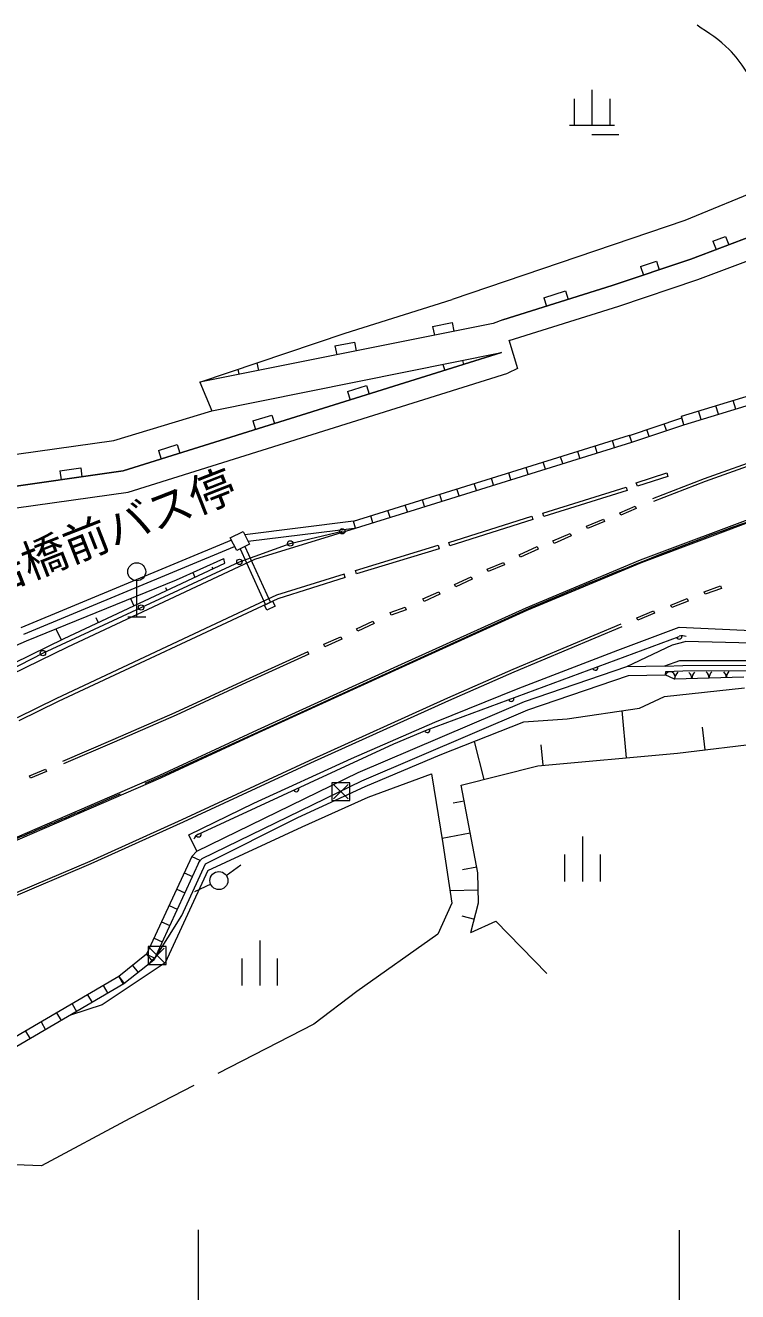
# Model space of a CAD drawing. Units: millimetres, scale not verified. Extents: x 40000 to 680000, y 20000 to 380000.
# Drawn here: x 419898 to 459527, y 236588 to 307056 of the extents above; entities that cross this region are included whole.
import ezdxf
from ezdxf.enums import TextEntityAlignment as Align

# ---------------------------------------------------------------- set-up
doc = ezdxf.new("R2010")
doc.units = ezdxf.units.MM
doc.header["$LTSCALE"] = 1000
doc.linetypes.add('CHAIN', pattern=[18.5, 12, -1.5, 3.5, -1.5])
doc.linetypes.add('DASHED', pattern=[7.5, 6, -1.5])
for name, color, linetype, lineweight in [('M-BGD', 30, 'Continuous', 13), ('M-STR-HTXT', 7, 'Continuous', 13), ('M-STR-STR3', 7, 'Continuous', 13), ('M-TTL', 7, 'Continuous', 13), ('M-TTL-LINE', 7, 'Continuous', 50)]:
    doc.layers.add(name, color=color, linetype=linetype, lineweight=lineweight)
doc.styles.add('ＭＳ ゴシック', font='')
doc.styles.get('ＭＳ ゴシック').set_extended_font_data('MS Gothic')

msp = doc.modelspace()

# ---------------------------------------------------------------- linework, layer by layer
at = {"layer": 'M-BGD'}
for p, q in [((436950, 264911), (436950, 263911)), ((437950, 264911), (436950, 264911)), ((437050, 264811), (437850, 264011)), ((437850, 264811), (437050, 264011)), ((437950, 263911), (437950, 264911)), ((436950, 263911), (437950, 263911)), ((426729, 255797), (426729, 254797)), ((427729, 255797), (426729, 255797)), ((426829, 255697), (427629, 254897)), ((427629, 255697), (426829, 254897)), ((427729, 254797), (427729, 255797)), ((426729, 254797), (427729, 254797))]:
    msp.add_line(p, q, dxfattribs=at)
at = {"layer": 'M-STR-STR3'}
for p, q in [((429530, 221903), (429530, 240022)), ((456275, 240007), (456275, 221991))]:
    msp.add_line(p, q, dxfattribs=at)
at = {"layer": 'M-TTL'}
for p, q in [((451422, 303474), (451422, 301474)), ((450422, 302974), (450422, 301474)), ((452422, 302974), (452422, 301474)), ((452672, 301474), (450172, 301474)), ((451422, 300974), (452922, 300974)), ((462293, 298557), (456583, 296194)), ((456583, 296194), (443652, 291798)), ((460439, 295376), (456912, 294049)), ((456912, 294049), (460439, 295376)), ((458147, 295047), (458852, 295313)), ((458852, 295313), (459028, 294845)), ((458147, 295047), (458323, 294579)), ((456912, 294049), (452537, 292569)), ((452537, 292569), (456912, 294049)), ((454127, 293635), (455002, 293931)), ((455002, 293931), (455162, 293457)), ((457316, 292918), (460869, 294255)), ((454127, 293635), (454287, 293161)), ((452537, 292569), (446456, 290660)), ((446456, 290660), (452537, 292569)), ((452909, 291428), (457316, 292918)), ((437684, 289921), (443652, 291798)), ((448739, 291901), (449955, 292283)), ((448739, 291901), (448889, 291424)), ((449955, 292283), (450105, 291806)), ((446816, 289515), (452909, 291428)), ((445918, 290465), (429606, 287204)), ((442557, 290303), (443645, 290521)), ((443645, 290521), (443743, 290030)), ((446456, 290660), (445918, 290465)), ((429606, 287204), (437684, 289921)), ((442557, 290303), (442655, 289813)), ((437120, 289216), (438208, 289433)), ((437120, 289216), (437218, 288726)), ((438208, 289433), (438306, 288943)), ((446804, 289546), (447273, 287965)), ((425345, 282257), (446387, 288844)), ((446387, 288844), (425345, 282257)), ((430279, 285599), (446387, 288844)), ((432785, 288273), (432869, 287856)), ((444214, 288406), (444283, 288185)), ((425611, 281082), (446745, 287699)), ((431725, 287917), (431781, 287639)), ((443127, 288187), (443231, 287856)), ((447273, 287965), (446745, 287699)), ((429606, 287204), (430279, 285599)), ((437821, 286686), (438873, 287016)), ((438873, 287016), (439022, 286539)), ((456393, 285304), (462154, 287062)), ((437821, 286686), (437970, 286209)), ((456539, 284826), (462331, 286593)), ((459419, 285705), (459273, 286183)), ((424830, 283962), (430279, 285599)), ((457499, 285119), (457353, 285597)), ((458459, 285412), (458313, 285890)), ((432560, 285040), (433612, 285369)), ((432560, 285040), (432710, 284562)), ((433612, 285369), (433762, 284892)), ((453508, 284240), (456413, 285205)), ((453634, 283861), (456539, 284826)), ((455570, 284504), (455444, 284884)), ((456539, 284826), (456393, 285304)), ((456539, 284826), (456413, 285205)), ((438150, 279460), (453515, 284243)), ((453634, 283861), (453508, 284240)), ((453634, 283861), (453515, 284243)), ((454602, 284182), (454476, 284562)), ((413497, 282347), (424830, 283962)), ((427300, 283393), (428352, 283722)), ((427300, 283393), (427449, 282915)), ((428352, 283722), (428501, 283245)), ((438269, 279078), (453634, 283861)), ((450753, 282964), (450634, 283346)), ((451713, 283263), (451594, 283645)), ((452673, 283562), (452555, 283944)), ((463593, 283939), (457663, 281818)), ((463641, 283797), (457715, 281677)), ((448832, 282366), (448714, 282748)), ((449793, 282665), (449674, 283047)), ((413850, 280625), (425345, 282257)), ((425345, 282257), (413850, 280625)), ((421826, 282262), (422976, 282425)), ((421826, 282262), (421897, 281767)), ((422976, 282425), (423046, 281930)), ((446912, 281768), (446793, 282150)), ((447872, 282067), (447753, 282449)), ((453886, 281604), (455584, 282146)), ((455645, 281955), (453947, 281414)), ((455584, 282146), (455645, 281955)), ((444031, 280872), (443912, 281254)), ((444991, 281171), (444872, 281553)), ((445952, 281470), (445833, 281852)), ((448682, 279912), (453322, 281359)), ((453322, 281359), (453382, 281168)), ((453947, 281414), (453886, 281604)), ((457663, 281818), (454783, 280707)), ((457715, 281677), (454837, 280567)), ((414141, 279454), (425611, 281082)), ((442110, 280274), (441992, 280656)), ((443071, 280573), (442952, 280955)), ((453382, 281168), (448742, 279721)), ((440190, 279676), (440071, 280058)), ((441150, 279975), (441031, 280357)), ((448742, 279721), (448682, 279912)), ((452966, 279931), (453822, 280305)), ((453026, 279794), (452966, 279931)), ((453882, 280168), (453026, 279794)), ((453822, 280305), (453882, 280168)), ((454117, 277303), (460992, 279889)), ((438150, 279460), (432102, 278709)), ((438200, 279063), (432292, 278329)), ((432668, 277341), (438269, 279078)), ((438269, 279078), (438150, 279460)), ((439230, 279377), (439111, 279759)), ((443462, 278286), (448077, 279739)), ((448137, 279548), (443522, 278096)), ((448077, 279739), (448137, 279548)), ((451112, 279187), (452054, 279576)), ((451169, 279049), (451112, 279187)), ((452111, 279437), (451169, 279049)), ((452054, 279576), (452111, 279437)), ((454172, 277164), (461042, 279747)), ((431362, 278412), (419645, 273524)), ((431298, 278538), (432009, 278894)), ((431657, 277823), (431298, 278538)), ((432009, 278894), (432367, 278179)), ((434634, 278223), (437530, 278900)), ((449251, 278368), (450206, 278782)), ((449311, 278230), (449251, 278368)), ((450266, 278644), (449311, 278230)), ((450206, 278782), (450266, 278644)), ((431516, 278043), (419801, 273156)), ((432367, 278179), (431657, 277823)), ((431808, 277200), (434634, 278223)), ((438257, 276722), (442861, 278124)), ((442919, 277933), (438315, 276531)), ((442861, 278124), (442919, 277933)), ((443522, 278096), (443462, 278286)), ((447378, 277592), (448367, 278047)), ((448430, 277911), (447441, 277456)), ((448367, 278047), (448430, 277911)), ((420872, 272120), (431808, 277200)), ((422050, 272930), (430998, 277118)), ((428316, 276204), (430939, 277387)), ((430998, 277118), (430939, 277387)), ((431209, 276665), (432668, 277341)), ((445587, 276797), (446503, 277169)), ((446559, 277030), (445643, 276658)), ((446503, 277169), (446559, 277030)), ((447441, 277456), (447378, 277592)), ((447752, 274646), (454117, 277303)), ((447812, 274508), (454172, 277164)), ((422266, 272479), (431209, 276665)), ((429211, 276607), (429336, 276340)), ((430277, 276909), (430326, 276804)), ((437638, 276513), (433866, 275337)), ((437697, 276322), (433939, 275150)), ((437697, 276322), (437638, 276513)), ((438315, 276531), (438257, 276722)), ((443781, 275938), (444695, 276372)), ((444759, 276237), (443846, 275803)), ((444695, 276372), (444759, 276237)), ((445643, 276658), (445587, 276797)), ((419956, 272801), (428316, 276204)), ((426093, 274148), (426093, 276148)), ((427693, 275775), (427771, 275608)), ((442020, 275138), (442896, 275537)), ((442896, 275537), (442958, 275400)), ((443846, 275803), (443781, 275938)), ((457670, 275534), (458567, 275867)), ((457722, 275393), (457670, 275534)), ((458619, 275726), (457722, 275393)), ((458567, 275867), (458619, 275726)), ((433866, 275337), (421632, 269605)), ((433939, 275150), (421719, 269425)), ((425746, 275158), (425937, 274750)), ((433207, 274784), (433656, 275007)), ((433656, 275007), (433790, 274738)), ((442082, 275002), (442020, 275138)), ((442958, 275400), (442082, 275002)), ((455806, 274794), (456719, 275158)), ((456775, 275018), (455862, 274654)), ((456719, 275158), (456775, 275018)), ((425593, 274148), (426593, 274148)), ((433340, 274516), (433207, 274784)), ((433790, 274738), (433340, 274516)), ((440203, 274373), (441025, 274672)), ((440254, 274232), (440203, 274373)), ((441076, 274531), (440254, 274232)), ((440825, 271498), (447752, 274646)), ((440887, 271361), (447812, 274508)), ((441025, 274672), (441076, 274531)), ((453919, 274083), (454849, 274481)), ((454908, 274343), (453978, 273946)), ((454849, 274481), (454908, 274343)), ((455862, 274654), (455806, 274794)), ((421599, 273470), (421899, 272856)), ((423826, 274102), (423957, 273823)), ((438326, 273473), (439234, 273897)), ((438389, 273337), (438326, 273473)), ((439297, 273761), (438389, 273337)), ((439234, 273897), (439297, 273761)), ((453028, 273730), (447013, 271203)), ((453086, 273592), (447072, 271065)), ((452864, 272292), (456279, 273564)), ((453978, 273946), (453919, 274083)), ((456279, 273564), (464956, 273170)), ((414327, 270347), (419956, 272801)), ((418056, 270979), (422050, 272930)), ((436505, 272615), (437452, 273034)), ((437513, 272897), (436565, 272477)), ((437452, 273034), (437513, 272897)), ((442258, 267853), (456275, 273055)), ((455909, 272575), (456597, 272770)), ((463940, 272580), (456597, 272770)), ((418228, 270759), (420872, 272120)), ((418285, 270534), (422266, 272479)), ((435607, 272190), (432142, 270615)), ((435669, 272054), (432204, 270479)), ((435669, 272054), (435607, 272190)), ((436565, 272477), (436505, 272615)), ((447307, 270158), (452864, 272292)), ((453369, 271368), (455909, 272575)), ((432809, 267850), (440825, 271498)), ((432872, 267713), (440887, 271361)), ((447675, 269428), (453369, 271368)), ((453369, 271368), (455479, 271417)), ((455479, 271417), (456317, 271711)), ((456476, 271418), (455498, 271379)), ((456317, 271711), (463650, 271696)), ((463653, 271446), (456476, 271418)), ((432142, 270615), (428223, 268799)), ((447013, 271203), (443380, 269608)), ((447072, 271065), (443441, 269471)), ((447855, 268961), (453458, 270870)), ((453458, 270870), (455490, 270917)), ((455510, 271079), (455490, 270917)), ((456020, 270668), (455490, 270917)), ((456482, 271118), (455510, 271079)), ((459862, 270783), (456020, 270668)), ((463655, 271146), (456482, 271118)), ((432204, 270479), (428285, 268662)), ((442683, 268284), (447307, 270158)), ((421632, 269605), (419443, 268527)), ((421719, 269425), (419535, 268349)), ((443380, 269608), (435692, 266127)), ((443441, 269471), (435755, 265990)), ((438415, 265472), (447675, 269428)), ((428223, 268799), (424773, 267299)), ((428285, 268662), (424832, 267162)), ((438623, 265017), (447855, 268961)), ((453090, 268920), (453328, 266301)), ((427379, 265321), (432809, 267850)), ((438042, 266261), (442683, 268284)), ((440404, 267073), (442258, 267853)), ((457543, 267992), (457692, 266738)), ((424773, 267299), (421963, 266090)), ((424832, 267162), (422022, 265953)), ((427443, 265185), (432872, 267713)), ((444863, 267210), (445396, 265095)), ((456187, 266560), (461754, 267219)), ((429530, 262043), (440404, 267073)), ((448413, 265856), (456187, 266560)), ((448585, 267017), (448687, 265880)), ((420125, 265293), (421026, 265667)), ((421026, 265667), (421083, 265529)), ((435692, 266127), (428609, 262843)), ((435755, 265990), (428672, 262707)), ((432616, 263774), (438042, 266261)), ((444150, 264781), (448413, 265856)), ((417725, 261154), (427383, 265323)), ((417782, 261016), (427443, 265185)), ((420183, 265154), (420125, 265293)), ((421083, 265529), (420183, 265154)), ((429436, 261106), (438415, 265472)), ((429740, 260698), (438623, 265017)), ((438978, 264100), (442486, 265412)), ((445075, 259894), (444150, 264781)), ((428985, 262018), (432616, 263774)), ((435292, 262457), (438978, 264100)), ((443697, 263789), (444316, 263906)), ((428610, 262843), (423485, 260526)), ((428672, 262707), (423546, 260388)), ((430059, 260031), (435292, 262457)), ((429436, 261106), (428985, 262018)), ((443078, 261831), (444652, 262129)), ((450902, 261917), (450902, 259417)), ((429158, 260804), (426639, 255361)), ((429158, 260804), (429436, 261106)), ((429158, 260804), (429612, 260594)), ((449902, 260917), (449902, 259417)), ((451902, 259417), (451902, 260917)), ((423485, 260526), (418784, 258531)), ((423546, 260388), (418841, 258393)), ((429612, 260594), (427043, 255044)), ((430059, 260031), (427672, 254891)), ((429526, 260466), (429740, 260698)), ((431075, 259753), (431891, 260331)), ((444219, 260080), (445012, 260230)), ((428739, 259897), (429192, 259687)), ((445113, 258219), (445075, 259894)), ((428319, 258990), (428772, 258780)), ((430213, 259255), (429304, 258837)), ((443522, 258912), (445097, 258947)), ((427899, 258083), (428352, 257873)), ((444681, 256568), (445113, 258219)), ((444190, 257500), (444878, 257320)), ((427479, 257176), (427933, 256966)), ((427059, 256268), (427513, 256058)), ((432935, 256132), (432935, 253632)), ((426639, 255361), (425092, 254125)), ((426639, 255361), (426951, 254970)), ((426639, 255361), (427093, 255151)), ((431935, 255132), (431935, 253632)), ((433935, 253632), (433935, 255132)), ((427672, 254891), (424180, 252546)), ((427043, 255044), (425376, 253712)), ((425866, 254743), (426178, 254353)), ((425092, 254125), (416448, 249066)), ((425376, 253712), (416581, 248565)), ((425092, 254125), (425345, 253694)), ((425092, 254125), (425405, 253735)), ((423364, 253114), (423616, 252682)), ((424228, 253620), (424481, 253188)), ((424180, 252546), (422409, 251968)), ((422499, 252608), (422752, 252176)), ((420770, 251596), (421023, 251164)), ((421635, 252102), (421887, 251670)), ((419906, 251090), (420158, 250658))]:
    msp.add_line(p, q, dxfattribs=at)
at = {"layer": 'M-TTL', "linetype": 'DASHED'}
for p, q in [((431848, 277919), (433263, 274812)), ((432116, 278053), (433532, 274945)), ((455455, 269710), (459907, 270190)), ((454060, 269063), (455455, 269710)), ((450042, 268472), (454060, 269063)), ((442975, 266463), (447622, 268302)), ((447622, 268302), (450042, 268472)), ((438810, 264693), (442975, 266463)), ((442486, 265412), (443128, 261531)), ((435054, 262968), (438810, 264693)), ((429916, 260398), (435054, 262968)), ((443128, 261531), (443628, 258207)), ((428609, 257517), (429916, 260398)), ((443628, 258207), (442845, 256475)), ((427043, 255044), (428609, 257517)), ((444681, 256568), (446079, 257203)), ((446079, 257203), (448904, 254285)), ((442845, 256475), (438339, 253287)), ((438339, 253287), (435943, 251467)), ((435943, 251467), (425707, 246231)), ((425707, 246231), (420795, 243585)), ((420795, 243585), (418872, 243660))]:
    msp.add_line(p, q, dxfattribs=at)
at = {"layer": 'M-TTL'}
for centre, radius in [((434634, 278223), 150), ((437530, 278900), 150), ((426093, 276648), 500), ((431808, 277200), 150), ((426340, 274660), 150), ((420872, 272120), 150), ((430667, 259464), 500)]:
    msp.add_circle(centre, radius, dxfattribs=at)
for centre, radius, start, end in [((456275, 273055), 150, 200.36286, 20.36286), ((456449, 272587), 500, 65.36286, 110.36286), ((451603, 271321), 150, 200.36286, 20.36286), ((455755, 270792), 293, 334.75878, 154.75878), ((456500, 270682), 480, 128.76647, 181.71591), ((456500, 270682), 480, 1.71591, 49.73152), ((457461, 270711), 480, 133.58352, 181.71591), ((457461, 270711), 480, 1.71591, 48.89719), ((458421, 270740), 480, 134.31996, 181.71591), ((458421, 270740), 480, 1.71591, 46.05828), ((459382, 270768), 480, 137.01131, 181.71591), ((446930, 269587), 150, 200.36286, 20.36286), ((442258, 267853), 150, 200.36286, 20.36286), ((434967, 264558), 150, 204.82221, 24.82221), ((429740, 261589), 500, 114.82221, 159.82221), ((429530, 262043), 150, 204.82221, 24.82221)]:
    msp.add_arc(centre, radius, start, end, dxfattribs=at)
msp.add_open_spline([(462293, 298557), (461840, 300103), (461388, 301649), (460714, 303139), (460289, 304080), (459775, 304999), (459058, 305712), (458534, 306234), (457901, 306645), (457268, 307056)], degree=3, knots=[0, 0, 0, 0, 1, 1, 1, 2, 2, 2, 3, 3, 3, 3], dxfattribs=at)
at = {"layer": 'M-TTL-LINE', "color": 2, "lineweight": 13}
msp.add_line((427553, 265313), (448063, 274679), dxfattribs=at)
at = {"layer": 'M-TTL-LINE', "color": 2, "linetype": 'CHAIN', "lineweight": 13}
msp.add_open_spline([(216463, 288279), (221978, 287615), (227494, 286952), (233001, 286223), (238839, 285450), (244667, 284603), (250470, 283599), (257882, 282315), (265254, 280773), (272530, 278875), (280068, 276908), (287504, 274558), (294905, 272116), (303694, 269216), (312434, 266185), (321223, 263302), (326340, 261624), (331473, 259995), (336617, 258389), (340887, 257056), (345164, 255739), (349512, 254695), (353439, 253753), (357424, 253033), (361433, 252525), (365455, 252016), (369501, 251720), (373555, 251659), (377463, 251600), (381377, 251760), (385257, 252200), (387449, 252449), (389630, 252788), (391802, 253181), (395068, 253773), (398313, 254489), (401505, 255388), (403512, 255954), (405498, 256592), (407473, 257263), (410211, 258193), (412926, 259185), (415613, 260251), (418238, 261291), (420834, 262402), (423426, 263522), (424802, 264117), (426177, 264715), (427553, 265313)], degree=3, knots=[0, 0, 0, 0, 1, 1, 1, 2, 2, 2, 3, 3, 3, 4, 4, 4, 5, 5, 5, 6, 6, 6, 7, 7, 7, 8, 8, 8, 9, 9, 9, 10, 10, 10, 11, 11, 11, 12, 12, 12, 13, 13, 13, 14, 14, 14, 15, 15, 15, 16, 16, 16, 16], dxfattribs=at)
at = {"layer": 'M-TTL-LINE', "color": 2, "lineweight": 13}
msp.add_open_spline([(448063, 274679), (450880, 275862), (453697, 277044), (456550, 278133), (459391, 279216), (462266, 280207), (465153, 281166), (467647, 281994), (470149, 282799), (472690, 283457), (474612, 283955), (476557, 284370), (478512, 284734), (481573, 285304), (484659, 285751), (487759, 286023), (491493, 286351), (495248, 286425), (498998, 286354), (502233, 286293), (505464, 286124), (508678, 285781), (511609, 285468), (514525, 285010), (517414, 284428), (520963, 283712), (524472, 282809), (527954, 281820), (532329, 280577), (536662, 279198), (540984, 277785), (544252, 276716), (547513, 275628), (550775, 274541)], degree=3, knots=[0, 0, 0, 0, 1, 1, 1, 2, 2, 2, 3, 3, 3, 4, 4, 4, 5, 5, 5, 6, 6, 6, 7, 7, 7, 8, 8, 8, 9, 9, 9, 10, 10, 10, 11, 11, 11, 11], dxfattribs=at)

# ---------------------------------------------------------------- texts
at = {"layer": 'M-STR-HTXT', "style": 'ＭＳ ゴシック'}
msp.add_text('高岩橋前バス停', height=1833, rotation=21.371, dxfattribs=at).set_placement((415659, 273854), align=Align.BOTTOM_LEFT)

doc.saveas('drawing.dxf')
